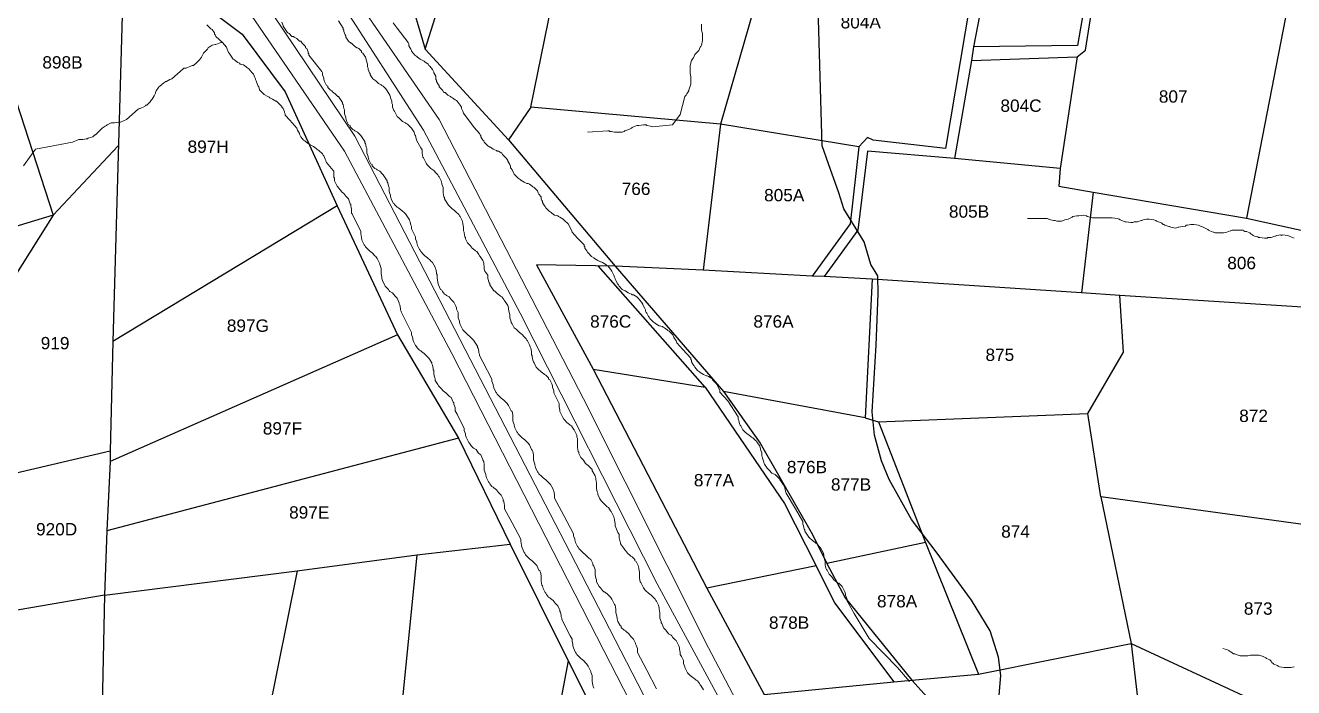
# Model space of a CAD drawing. Header units: inches. Extents: x -72 to 3350, y -615 to 1801.
# Drawn here: x 642.6 to 998, y -244.7 to -59.2 of the extents above; entities that cross this region are included whole.
import ezdxf
from ezdxf.enums import TextEntityAlignment as Align

# ---------------------------------------------------------------- set-up
doc = ezdxf.new("R2010")
doc.units = ezdxf.units.IN
doc.header["$LTSCALE"] = 15
doc.header["$MEASUREMENT"] = 0
for name, color, linetype in [('PLOT', 255, 'Continuous'), ('PLOT NO', 7, 'Continuous'), ('ROAD', 50, 'Continuous'), ('STREAM', 130, 'Continuous')]:
    doc.layers.add(name, color=color, linetype=linetype)
doc.styles.get("Standard").update_dxf_attribs({"font": 'arial.ttf'})

msp = doc.modelspace()

# ---------------------------------------------------------------- linework, layer by layer
at = {"layer": 'PLOT', "color": 0}
for points in [[(939.47, 175.72), (949.62, 168.47), (944.6, 106.8), (938.68, 74.93), (935.25, 60.89), (931.42, 47.2), (928, 33.73), (924.71, 19.98), (922.35, 13.13), (920.56, 5.91), (916.45, -7.81), (914.69, -14.69), (913.21, -21.46), (910.1, -36.52), (900.44, -93.69), (880.14, -91.37), (878.58, -90.61), (876.13, -93.25), (873.76, -114.82), (863.1, -129.43)], [(944.22, 175.07), (952.38, 170.14), (952.32, 163.93), (951.42, 155.44), (950.36, 139.4), (948.76, 121.72), (947.11, 106.03), (941.56, 74.66), (937.81, 61.37), (934.47, 46.8), (931.16, 33.49), (927.89, 20.38), (925.31, 12.71), (921.86, 3.85), (919.35, -7.17), (917.41, -14.67), (915.91, -21.96), (913.8, -36.6), (908.25, -65.23)], [(754.62, -65.87), (781.78, 20.3), (791.35, 38.34), (824.37, 103.06), (850.97, 86.25), (836.38, 42.48), (860.09, 38.28)], [(1033.74, 28.51), (1014, 33.14), (1013.25, 28.9), (1010.95, 15.11), (1008.72, 1.16), (1007.54, -4.9), (1007.03, -6.83), (1002.73, -26.64), (1000.75, -34.78), (999.23, -42.06), (998, -48.15), (996.28, -54.05), (984.77, -113.21), (1030.67, -123.24), (1029.11, -139.88)], [(601.43, 21.26), (594.01, -50.89), (628.44, -44.92), (650.45, -112.33), (630.93, -143.24), (633.6, -186.09), (628.88, -224.94), (592.4, -231.54), (593.72, -273.32), (594.38, -290.32), (595.17, -324.11), (596.11, -374.56)], [(857.32, -17.84), (837.43, -86.87), (832.51, -127.8)], [(784.21, -82.11), (795.89, -24.77), (830.28, -27.68), (845.69, -28.71)], [(670.33, -36.8), (667.14, -147.74), (666.39, -178.5), (666.39, -181.41), (665.43, -200.82), (664.78, -218.81), (663.37, -285.42), (661.96, -321.44), (661.57, -342.03), (661.54, -348.2), (661.02, -370.38), (659.74, -403.88)], [(670.33, -36.8), (703.38, -61.6), (715.45, -77.78), (730.01, -109.7), (746.93, -145.9), (764.02, -174.8), (778.43, -204.49), (794.72, -237.2), (819.18, -285.67), (827.82, -307.79), (837.64, -323.61), (844.12, -339.5), (859.85, -363.6), (885.02, -390.01), (906.92, -410.22), (907.61, -415.63), (919.48, -425.95), (951.59, -439.61), (983.96, -457.58), (1033.98, -468.64), (1050.75, -477.44), (1108.86, -506.32), (1145.93, -528.09), (1191.32, -555.27)], [(941.06, -43.68), (937.4, -64.78), (908.25, -65.23), (907.71, -69.05), (937.35, -67.95), (939.66, -66.1), (942.74, -46.52)], [(749.93, -49.64), (754.62, -65.87), (777.97, -91.29), (807.88, -126.61), (785.82, -126.28), (801.72, -155.48), (833.56, -216.82), (849.64, -246.61), (885.97, -243.13), (891.03, -242.68), (917.47, -272), (917.1, -274.6), (909.85, -303.52), (924.26, -328.13), (932.14, -340.58), (941.18, -353.38), (944.58, -355.57), (970.71, -374.79), (973.25, -368.72), (1005.94, -383.37)], [(1089.78, -49.4), (1086.36, -71.36), (1081.24, -106.87), (1075, -143.12), (1029.11, -139.88), (1026.81, -139.84), (949.26, -134.85), (938.59, -134.07), (879.88, -130.33), (866.41, -129.57), (863.1, -129.43), (832.51, -127.8), (807.88, -126.61)], [(907.71, -69.05), (903, -96.49), (878.62, -94.41), (875.87, -116.59), (866.41, -129.57)], [(937.35, -67.95), (932.54, -99.25), (932.19, -104.2), (941.82, -105.93), (984.77, -113.21)], [(876.13, -93.25), (837.43, -86.87), (784.21, -82.11), (777.97, -91.29)], [(668.63, -92.91), (650.45, -112.33), (619.91, -121.59)], [(650.45, -112.33), (668.63, -92.91)], [(932.54, -99.25), (903, -96.49)], [(941.82, -105.93), (938.59, -134.07)], [(730.01, -109.7), (667.14, -147.74)], [(801.72, -155.48), (833.09, -160.56), (803.1, -126.56)], [(807.88, -126.61), (838.2, -161.77), (848.54, -176.23), (863.16, -201.8), (867.17, -209.96), (872.29, -219.53), (891.03, -242.68), (909.68, -240.95), (952.49, -232.37), (1017.66, -262.58), (1018.75, -293.51)], [(879.88, -130.33), (877.97, -169.11), (838.2, -161.77)], [(1033.98, -196.81), (1019.01, -201.58), (943.96, -191.28), (940.32, -167.92), (950.27, -150.71), (949.26, -134.85)], [(746.93, -145.9), (666.39, -181.41)], [(833.09, -160.56), (855.31, -193.11), (864.21, -210.62), (869.38, -220.94), (885.97, -243.13)], [(877.97, -169.11), (881.69, -170.25), (894.84, -204.04), (909.68, -240.95)], [(881.69, -170.25), (940.32, -167.92)], [(764.02, -174.8), (665.43, -200.82)], [(666.39, -178.5), (633.6, -186.09)], [(943.96, -191.28), (952.49, -232.37)], [(664.78, -218.81), (718.75, -212.01), (752.28, -207.53), (778.43, -204.49)], [(894.84, -204.04), (867.17, -209.96)], [(752.28, -207.53), (742.7, -303.84)], [(718.75, -212.01), (702.12, -294.6)], [(864.21, -210.62), (833.56, -216.82)], [(664.78, -218.81), (628.88, -224.94)], [(952.49, -232.37), (958.08, -280.52), (950.13, -318.87), (944.58, -355.57)], [(794.72, -237.2), (780.43, -312.68), (784.19, -339.85), (788.02, -366.45), (792.87, -393.44), (661.02, -370.38)]]:
    msp.add_lwpolyline(points, dxfattribs=at)
at = {"layer": 'ROAD'}
msp.add_lwpolyline([(915.5, -246.86), (915.95, -241.33), (915.29, -236.2), (912.94, -228.82), (907.75, -220.2), (897.81, -206.65), (890.93, -197.65), (884.7, -186.38), (882.47, -181.2), (880.56, -174), (879.85, -167.48), (881.05, -148.78), (881.57, -134.42), (881.51, -129.34), (879.49, -126.16), (877.65, -119.8), (871.96, -110.58), (870.55, -106.06), (867.67, -97.99), (865.84, -92.97), (864.4, -41.17)], dxfattribs=at)
at = {"layer": 'STREAM', "color": 4, "lineweight": 0}
for points in [[(257.42, 172.82), (351.97, 177.17), (401.52, 174.14), (449.55, 162.79), (557.34, 77.13), (678.37, -25.75), (708.44, -50.71), (734.92, -90.23), (795.24, -206.91), (848.95, -311.11)], [(845.17, -313.19), (804.7, -234.33), (762.15, -151.13), (732.08, -94.39), (703.71, -53.17), (618.05, 20.39), (521.41, 101.33), (459.76, 150.12), (447.66, 159.58), (403.22, 169.98), (337.22, 172.82), (259.5, 169.03)], [(866.54, -302.22), (819.64, -215.61), (781.25, -139.78), (754.2, -88.53), (730.57, -51.85)], [(733.97, -49.76), (758.55, -85.51), (799.02, -163.8), (834.01, -233.58), (869.56, -301.09)], [(693.5, -59.03), (694.45, -59.98), (694.64, -60.17), (695.01, -60.35), (695.58, -61.3), (695.58, -61.68), (695.77, -61.87), (695.96, -62.25), (697.85, -63.95), (698.99, -65.27), (699.17, -65.84), (699.55, -66.78), (699.74, -66.97), (700.12, -67.54), (700.88, -68.68), (701.25, -68.86), (701.44, -69.05), (702.2, -69.62), (702.58, -69.81), (702.77, -70), (703.71, -70.19), (704.47, -70.76), (704.66, -70.95), (705.23, -71.32), (706.17, -72.46), (706.36, -72.65), (706.55, -72.84), (706.93, -73.78), (707.12, -74.16), (707.12, -74.35), (707.31, -74.73), (707.5, -75.29), (707.87, -76.24), (708.06, -76.43), (708.25, -77.19), (709.2, -78.13), (709.39, -78.32), (709.58, -78.51), (710.52, -79.08), (710.9, -79.27), (711.09, -79.45), (711.84, -79.83), (712.79, -80.4), (712.98, -80.4), (713.55, -80.97), (714.49, -81.91), (714.49, -82.1), (714.87, -82.48), (715.25, -83.43), (715.25, -83.62), (715.44, -83.99), (715.44, -84.37), (716.76, -85.7), (718.65, -87.96), (718.84, -88.53), (719.41, -89.48), (719.41, -89.67), (719.79, -90.42), (720.54, -91.37), (720.92, -91.56), (721.11, -91.75), (721.87, -92.31), (722.25, -92.5), (722.43, -92.69), (723.38, -93.07), (724.14, -93.64), (724.33, -93.83), (724.89, -94.21), (725.84, -95.15), (726.03, -95.53), (726.22, -95.72), (726.59, -96.66), (726.78, -97.04), (726.78, -97.23), (726.97, -97.61), (728.86, -99.88), (729.05, -100.07), (729.05, -100.64), (729.05, -101.77), (729.24, -101.96), (729.24, -102.72), (729.81, -103.85), (730, -104.23), (730.19, -104.42), (730.76, -105.17), (731.13, -105.55), (731.13, -105.74), (731.89, -106.31), (732.46, -107.06), (732.65, -107.25), (733.21, -107.82), (733.59, -109.14), (733.78, -109.33), (733.78, -109.71), (733.97, -110.66), (733.97, -111.04), (733.97, -111.41), (733.97, -111.79), (734.16, -111.98), (736.62, -116.9), (736.62, -117.47), (736.81, -118.6), (736.81, -118.79), (737, -119.55), (737.56, -120.68), (737.75, -120.87), (737.94, -121.25), (738.7, -122), (738.89, -122.19), (739.08, -122.38), (739.83, -122.95), (740.59, -123.71), (740.78, -123.9), (741.16, -124.46), (741.72, -125.6), (741.91, -125.98), (741.91, -126.16), (742.29, -127.3), (742.29, -127.68), (742.29, -127.87), (742.29, -128.24), (742.29, -128.81), (742.48, -129.76), (742.48, -130.14), (742.67, -130.7), (743.24, -131.84), (743.43, -132.22), (743.61, -132.41), (744.37, -133.16), (744.56, -133.54), (744.75, -133.73), (745.51, -134.11), (746.26, -135.05), (746.45, -135.24), (746.83, -135.62), (747.4, -136.94), (747.4, -137.13), (747.59, -137.51), (747.78, -138.46), (747.78, -138.83), (747.96, -139.21), (747.96, -139.4), (750.42, -144.51), (750.8, -145.26), (750.8, -145.83), (751.18, -146.78), (751.18, -147.16), (751.37, -147.72), (751.94, -148.86), (752.31, -149.24), (752.31, -149.42), (753.07, -150.18), (753.45, -150.37), (753.64, -150.56), (754.39, -151.13), (755.15, -151.88), (755.34, -152.07), (755.72, -152.45), (756.47, -153.77), (756.47, -153.96), (756.66, -154.34), (756.85, -155.29), (756.85, -155.67), (757.04, -155.85), (757.04, -156.23), (757.04, -156.8), (757.23, -157.75), (757.42, -158.12), (757.42, -158.69), (758.18, -159.83), (758.37, -160.2), (758.55, -160.39), (759.31, -161.15), (759.5, -161.34), (759.69, -161.53), (760.45, -162.1), (761.2, -162.85), (761.39, -163.04), (761.96, -163.42), (762.53, -164.74), (762.71, -164.93), (762.71, -165.31), (763.09, -166.26), (763.09, -166.63), (763.09, -166.82), (763.09, -167.2), (763.66, -168.15), (765.55, -172.12), (765.55, -172.69), (765.93, -173.63), (765.93, -174.01), (766.12, -174.58), (766.69, -175.71), (766.88, -176.09), (767.06, -176.28), (767.63, -177.03), (768.01, -177.41), (768.2, -177.6), (768.96, -177.98), (769.52, -178.93), (769.71, -179.11), (770.28, -179.49), (770.85, -180.82), (770.85, -181.01), (771.04, -181.38), (771.22, -182.33), (771.22, -182.71), (771.22, -182.9), (771.22, -183.28), (771.22, -183.84), (771.6, -184.98), (771.6, -185.17), (771.79, -185.92), (772.36, -187.06), (772.55, -187.25), (772.74, -187.62), (773.3, -188.38), (773.68, -188.57), (773.87, -188.76), (774.63, -189.33), (775.2, -190.08), (775.38, -190.27), (775.95, -190.84), (776.52, -191.97), (776.52, -192.35), (776.71, -192.54), (776.9, -193.68), (776.9, -194.05), (776.9, -194.24), (776.9, -194.62), (778.98, -198.59), (781.44, -203.13), (781.44, -203.7), (781.63, -204.83), (781.63, -205.02), (781.81, -205.59), (782.38, -206.91), (782.57, -207.1), (782.76, -207.48), (783.52, -208.24), (783.71, -208.43), (783.89, -208.62), (784.65, -209.18), (785.41, -209.94), (785.6, -210.13), (785.98, -210.51), (786.54, -211.83), (786.73, -212.02), (786.92, -212.4), (787.11, -213.34), (787.11, -213.72), (787.11, -214.1), (787.11, -214.29), (787.11, -214.86), (787.3, -215.99), (787.49, -216.18), (787.68, -216.94), (788.24, -218.07), (788.43, -218.26), (788.62, -218.64), (789.19, -219.4), (789.57, -219.58), (789.76, -219.77), (790.51, -220.34), (791.08, -221.1), (791.27, -221.29), (791.84, -221.85), (792.4, -222.99), (792.4, -223.37), (792.59, -223.56), (792.78, -224.5), (792.78, -224.88), (792.97, -225.26), (792.97, -225.64), (795.24, -230.17), (795.81, -231.12), (795.81, -231.69), (796, -232.63), (796, -233.01), (796.19, -233.58), (796.75, -234.9), (796.94, -235.09), (797.13, -235.47), (797.89, -236.23), (798.08, -236.41), (798.27, -236.6), (799.02, -237.17), (799.78, -237.93), (799.97, -238.12), (800.35, -238.68), (800.91, -239.82), (801.1, -240.2), (801.1, -240.39), (801.48, -241.33), (801.48, -241.71), (801.48, -242.09), (801.48, -242.47), (801.48, -243.03), (801.67, -243.98), (801.67, -244.17), (801.86, -244.92)], [(714.49, -58.27), (714.87, -59.22), (714.87, -59.41), (715.25, -59.98), (716, -61.11), (716.19, -61.3), (716.57, -61.49), (717.33, -62.25), (717.71, -62.25), (717.9, -62.44), (718.65, -62.81), (719.41, -63.57), (719.79, -63.57), (720.17, -64.14), (721.11, -65.08), (721.11, -65.46), (721.49, -65.65), (721.87, -66.6), (721.87, -66.97), (722.06, -67.16), (722.06, -67.54), (725.65, -72.08), (725.84, -72.46), (725.84, -73.03), (726.22, -73.97), (726.22, -74.35), (726.41, -74.92), (726.97, -76.05), (727.35, -76.24), (727.35, -76.62), (728.11, -77.37), (728.49, -77.56), (728.68, -77.75), (729.43, -78.32), (730.19, -79.08), (730.38, -79.08), (730.76, -79.64), (731.51, -80.78), (731.51, -81.16), (731.7, -81.35), (731.89, -82.48), (732.08, -82.86), (732.08, -83.05), (732.08, -83.43), (732.08, -83.99), (732.46, -84.94), (732.46, -85.13), (732.65, -85.88), (733.21, -87.02), (733.59, -87.21), (733.59, -87.59), (734.35, -88.34), (734.73, -88.53), (734.92, -88.72), (735.67, -89.1), (736.43, -89.86), (736.62, -90.04), (737, -90.61), (737.75, -91.75), (737.75, -92.13), (737.94, -92.31), (738.13, -93.26), (738.32, -93.64), (738.32, -94.02), (738.32, -94.39), (738.32, -94.96), (738.7, -95.91), (738.7, -96.1), (738.89, -96.85), (739.45, -97.99), (739.83, -98.18), (739.83, -98.55), (740.59, -99.31), (740.97, -99.5), (741.16, -99.69), (741.91, -100.07), (742.67, -100.82), (742.86, -101.01), (743.24, -101.58), (743.99, -102.72), (743.99, -103.09), (744.18, -103.28), (744.37, -104.23), (744.56, -104.61), (744.56, -104.98), (744.56, -105.36), (744.56, -105.74), (744.94, -106.88), (744.94, -107.06), (745.13, -107.82), (745.69, -108.96), (746.07, -109.14), (746.07, -109.33), (746.83, -110.09), (747.21, -110.28), (747.4, -110.47), (748.15, -111.04), (748.91, -111.79), (749.1, -111.98), (749.48, -112.55), (750.23, -113.68), (750.23, -113.87), (750.42, -114.25), (750.61, -115.2), (750.8, -115.57), (750.8, -115.76), (750.8, -116.14), (750.99, -116.52), (751.94, -118.41), (751.94, -118.98), (752.31, -119.92), (752.31, -120.11), (752.5, -120.87), (753.07, -122), (753.26, -122.19), (753.45, -122.57), (754.2, -123.33), (754.39, -123.52), (754.58, -123.71), (755.34, -124.27), (756.1, -125.03), (756.28, -125.22), (756.66, -125.6), (757.42, -126.92), (757.42, -127.11), (757.61, -127.49), (757.8, -128.43), (757.8, -128.81), (757.99, -129), (757.99, -129.38), (757.99, -129.95), (758.18, -131.08), (758.18, -131.27), (758.37, -131.84), (758.93, -133.16), (759.31, -133.35), (759.5, -133.73), (760.07, -134.49), (760.45, -134.67), (760.63, -134.86), (761.39, -135.24), (761.96, -136), (762.15, -136.19), (762.71, -136.75), (763.28, -137.89), (763.47, -138.27), (763.47, -138.65), (763.85, -139.59), (763.85, -139.97), (763.85, -140.16), (763.85, -140.54), (763.85, -141.1), (764.23, -142.05), (764.23, -142.43), (764.42, -143), (764.98, -144.13), (765.17, -144.51), (765.36, -144.7), (766.12, -145.45), (766.31, -145.64), (766.5, -145.83), (767.25, -146.4), (768.01, -147.16), (768.2, -147.34), (768.58, -147.91), (769.33, -149.05), (769.33, -149.42), (769.52, -149.61), (769.71, -150.56), (769.71, -150.94), (769.9, -151.32), (769.9, -151.69), (770.85, -153.4), (773.3, -158.31), (773.3, -158.88), (773.68, -159.83), (773.68, -160.02), (773.87, -160.77), (774.44, -161.91), (774.63, -162.1), (774.82, -162.47), (775.57, -163.23), (775.76, -163.42), (775.95, -163.61), (776.71, -164.18), (777.47, -164.93), (777.65, -165.12), (778.03, -165.69), (778.6, -166.82), (778.79, -167.2), (778.98, -167.39), (779.17, -168.34), (779.17, -168.71), (779.17, -169.09), (779.17, -169.47), (779.17, -170.04), (779.55, -170.98), (779.55, -171.17), (779.73, -171.93), (780.3, -173.06), (780.49, -173.25), (780.68, -173.63), (781.44, -174.39), (781.63, -174.58), (781.81, -174.77), (782.57, -175.33), (783.33, -176.09), (783.52, -176.28), (783.89, -176.66), (784.46, -177.98), (784.65, -178.17), (784.84, -178.55), (785.03, -179.49), (785.03, -179.87), (785.03, -180.25), (785.03, -180.44), (785.03, -181.01), (785.41, -182.14), (785.41, -182.33), (785.6, -183.09), (786.16, -184.22), (786.35, -184.41), (786.54, -184.79), (787.3, -185.54), (787.49, -185.73), (787.68, -185.92), (788.43, -186.49), (789.19, -187.25), (789.38, -187.44), (789.76, -187.81), (790.51, -189.14), (790.51, -189.33), (790.7, -189.71), (790.89, -190.65), (790.89, -191.03), (790.89, -191.22), (790.89, -191.6), (793.54, -196.51), (796.19, -201.62), (796.19, -202.19), (796.57, -203.13), (796.57, -203.32), (796.75, -204.08), (797.32, -205.21), (797.51, -205.4), (797.7, -205.78), (798.46, -206.54), (798.65, -206.72), (798.83, -206.91), (799.59, -207.48), (800.35, -208.24), (800.54, -208.43), (801.1, -208.8), (801.67, -209.94), (801.67, -210.32), (801.86, -210.7), (802.24, -211.64), (802.24, -212.02), (802.24, -212.21), (802.24, -212.59), (802.24, -213.15), (802.43, -214.1), (802.62, -214.48), (802.62, -215.05), (803.37, -216.37), (803.56, -216.56), (803.75, -216.75), (804.32, -217.5), (804.7, -217.88), (804.89, -217.88), (805.64, -218.45), (806.4, -219.21), (806.59, -219.4), (806.97, -219.96), (807.53, -221.1), (807.72, -221.48), (807.91, -221.66), (808.1, -222.8), (808.1, -223.18), (808.1, -223.37), (808.1, -223.74), (808.29, -224.31), (808.48, -225.26), (808.48, -225.45), (808.67, -226.2), (809.24, -227.34), (809.61, -227.53), (809.61, -227.9), (810.37, -228.66), (810.75, -228.85), (810.94, -229.04), (811.69, -229.61), (812.26, -230.36), (812.45, -230.55), (813.02, -231.12), (813.58, -232.25), (813.58, -232.44), (813.77, -232.82), (814.15, -233.77), (814.15, -234.15), (814.15, -234.52), (814.15, -234.9), (816.8, -239.82), (819.45, -245.11)], [(832.68, -245.3), (831.93, -244.17), (831.74, -243.98), (831.55, -243.6), (830.98, -242.84), (830.6, -242.66), (830.42, -242.47), (829.66, -241.9), (828.9, -241.33), (828.71, -241.14), (828.15, -240.58), (827.58, -239.44), (827.39, -239.06), (827.39, -238.87), (827.01, -237.93), (827.01, -237.55), (827.01, -237.17), (826.82, -236.79), (826.44, -236.04), (826.07, -235.47), (826.07, -234.9), (825.88, -233.96), (825.88, -233.58), (825.69, -233.01), (825.12, -231.88), (824.93, -231.5), (824.74, -231.31), (823.99, -230.55), (823.8, -230.17), (823.61, -229.99), (822.85, -229.61), (822.09, -228.66), (821.91, -228.47), (821.53, -228.09), (820.96, -226.77), (820.77, -226.58), (820.77, -226.2), (820.39, -225.26), (820.39, -224.88), (820.39, -224.69), (820.39, -224.31), (820.39, -223.74), (820.2, -222.61), (820.2, -222.42), (820.01, -221.66), (819.45, -220.53), (819.26, -220.34), (819.07, -219.96), (818.31, -219.21), (818.12, -219.02), (817.93, -218.83), (817.18, -218.26), (816.42, -217.5), (816.23, -217.31), (815.85, -216.75), (815.29, -215.61), (815.1, -215.23), (814.91, -215.05), (814.72, -214.1), (814.72, -213.72), (814.72, -213.34), (814.72, -212.97), (814.72, -212.4), (814.53, -211.45), (814.53, -211.26), (814.34, -210.51), (813.77, -209.37), (813.4, -209.18), (813.4, -208.8), (812.64, -208.05), (812.26, -207.86), (812.07, -207.67), (811.32, -207.1), (810.75, -206.35), (810.56, -206.16), (810.18, -205.59), (809.42, -204.46), (809.42, -204.08), (809.24, -203.89), (809.05, -202.75), (809.05, -202.38), (809.05, -202.19), (809.05, -201.81), (808.67, -201.24), (807.91, -199.35), (807.91, -198.78), (807.72, -197.84), (807.72, -197.65), (807.53, -196.89), (806.97, -195.76), (806.78, -195.38), (806.59, -195.19), (806.02, -194.24), (805.64, -194.05), (805.45, -193.87), (804.89, -193.3), (804.13, -192.54), (803.94, -192.35), (803.56, -191.79), (802.99, -190.65), (802.99, -190.27), (802.81, -189.89), (802.62, -188.95), (802.62, -188.57), (802.62, -188.38), (802.62, -188), (802.62, -187.44), (802.43, -186.3), (802.43, -186.11), (802.24, -185.36), (801.67, -184.22), (801.48, -184.03), (801.48, -183.65), (800.73, -182.9), (800.54, -182.71), (800.35, -182.52), (799.59, -181.95), (799.02, -181.01), (798.83, -180.82), (798.27, -180.25), (797.7, -179.11), (797.7, -178.74), (797.51, -178.55), (797.32, -177.41), (797.32, -177.03), (797.32, -176.85), (797.32, -176.47), (797.32, -175.9), (797.32, -174.95), (797.13, -174.58), (797.13, -174.01), (796.57, -172.87), (796.38, -172.5), (796.19, -172.31), (795.62, -171.36), (795.24, -171.17), (795.05, -170.98), (794.3, -170.42), (793.73, -169.66), (793.54, -169.47), (793.16, -168.9), (792.59, -167.77), (792.4, -167.39), (792.4, -167.01), (792.22, -166.07), (792.22, -165.69), (792.22, -165.31), (792.22, -165.12), (791.27, -163.23), (790.7, -162.1), (790.7, -161.53), (790.32, -160.58), (790.32, -160.2), (790.14, -159.64), (789.57, -158.5), (789.19, -158.31), (789.19, -157.93), (788.43, -157.18), (788.06, -156.99), (787.87, -156.8), (787.11, -156.23), (786.35, -155.48), (786.16, -155.29), (785.79, -154.91), (785.22, -153.77), (785.03, -153.4), (784.84, -153.02), (784.65, -152.07), (784.65, -151.69), (784.46, -151.51), (784.46, -151.13), (784.46, -150.56), (784.27, -149.61), (784.08, -149.24), (783.89, -148.67), (783.33, -147.53), (783.14, -147.34), (782.95, -146.97), (782.19, -146.21), (782, -146.02), (781.81, -145.83), (781.06, -145.26), (780.3, -144.51), (780.11, -144.32), (779.55, -143.94), (778.98, -142.81), (778.79, -142.43), (778.79, -142.24), (778.41, -141.1), (778.41, -140.73), (778.41, -140.54), (778.41, -140.16), (778.22, -139.59), (778.03, -138.65), (778.03, -138.27), (777.84, -137.7), (777.09, -136.57), (776.9, -136.38), (776.71, -136), (776.14, -135.24), (775.76, -135.05), (775.57, -134.86), (774.82, -134.3), (774.06, -133.54), (773.87, -133.54), (773.49, -132.97), (772.74, -131.84), (772.74, -131.46), (772.55, -131.27), (772.17, -130.14), (772.17, -129.76), (772.17, -129.57), (772.17, -129.19), (771.41, -128.06), (771.22, -127.49), (771.22, -126.92), (771.04, -125.98), (771.04, -125.79), (770.85, -125.03), (770.09, -123.9), (769.9, -123.71), (769.71, -123.33), (769.14, -122.57), (768.77, -122.38), (768.58, -122.19), (767.82, -121.63), (767.25, -120.87), (767.06, -120.68), (766.5, -120.11), (765.93, -118.98), (765.93, -118.6), (765.74, -118.41), (765.55, -117.28), (765.55, -117.09), (765.36, -116.71), (765.36, -116.33), (765.36, -115.76), (765.17, -114.82), (765.17, -114.63), (764.98, -113.87), (764.42, -112.74), (764.23, -112.55), (764.04, -112.17), (763.28, -111.41), (763.09, -111.23), (762.9, -111.04), (762.15, -110.47), (761.39, -109.71), (761.2, -109.52), (760.82, -108.96), (760.07, -107.82), (760.07, -107.44), (759.88, -107.25), (759.69, -106.12), (759.69, -105.93), (759.69, -105.55), (759.69, -105.17), (759.69, -104.61), (759.31, -103.66), (759.31, -103.47), (759.12, -102.72), (758.55, -101.58), (758.37, -101.39), (758.18, -101.01), (757.42, -100.26), (757.23, -100.07), (757.04, -99.88), (756.28, -99.31), (755.53, -98.55), (755.34, -98.37), (754.96, -97.8), (754.39, -96.66), (754.2, -96.29), (754.02, -96.1), (753.83, -94.96), (753.83, -94.58), (753.83, -94.39), (753.83, -94.02), (753.45, -93.45), (752.31, -91.56), (752.12, -90.99), (751.94, -90.04), (751.75, -89.86), (751.56, -89.1), (750.8, -87.96), (750.61, -87.78), (750.42, -87.59), (749.67, -86.83), (749.29, -86.64), (749.1, -86.45), (748.34, -86.07), (747.59, -85.32), (747.4, -85.13), (746.83, -84.75), (746.26, -83.62), (746.07, -83.24), (745.88, -83.05), (745.51, -82.1), (745.51, -81.72), (745.51, -81.35), (745.32, -80.97), (745.32, -80.4), (744.94, -79.45), (744.94, -79.27), (744.75, -78.7), (743.99, -77.56), (743.8, -77.19), (743.61, -77), (742.86, -76.24), (742.48, -76.05), (742.29, -75.86), (741.53, -75.48), (740.78, -74.73), (740.59, -74.54), (740.02, -74.16), (739.27, -73.03), (739.27, -72.65), (739.08, -72.46), (738.7, -71.51), (738.7, -71.13), (738.51, -70.76), (738.51, -70.38), (738.51, -70), (738.13, -68.86), (738.13, -68.68), (737.94, -68.11), (737.19, -66.97), (736.81, -66.78), (736.81, -66.41), (736.05, -65.65), (735.67, -65.46), (735.48, -65.46), (734.73, -64.89), (733.97, -64.14), (733.78, -64.14), (733.21, -63.57), (732.46, -62.44), (732.46, -62.06), (732.27, -61.87), (731.89, -60.92), (731.89, -60.54), (731.7, -60.35), (731.7, -59.98), (730.38, -57.9)], [(890.36, -243.03), (886.96, -239.06), (879.02, -230.93), (874.86, -223.93), (872.78, -220.34), (872.78, -219.77), (872.4, -218.83), (872.4, -218.45), (872.21, -217.88), (871.64, -216.75), (871.45, -216.37), (871.26, -216.18), (870.51, -215.42), (870.13, -215.23), (869.94, -215.05), (869.18, -214.48), (868.62, -213.72), (868.43, -213.53), (867.86, -212.97), (867.29, -211.83), (867.1, -211.64), (866.91, -211.26), (866.72, -210.32), (866.72, -209.94), (866.72, -209.56), (866.72, -209.37), (866.54, -208.8), (866.35, -207.67), (866.35, -207.48), (866.16, -206.91), (865.4, -205.59), (865.21, -205.4), (865.02, -205.21), (864.45, -204.46), (864.08, -204.27), (863.89, -204.08), (863.13, -203.51), (862.37, -202.75), (862.19, -202.56), (861.81, -202), (861.05, -200.86), (861.05, -200.48), (860.86, -200.3), (860.67, -199.35), (860.48, -198.97), (860.48, -198.59), (860.48, -198.21), (858.4, -194.62), (855.76, -190.27), (855.57, -189.71), (855.38, -188.76), (855.19, -188.38), (855, -187.81), (854.24, -186.68), (854.05, -186.49), (853.86, -186.11), (853.11, -185.36), (852.92, -185.17), (852.73, -184.98), (851.78, -184.6), (851.03, -183.84), (850.84, -183.65), (850.46, -183.28), (849.7, -182.14), (849.52, -181.76), (849.52, -181.57), (849.14, -180.44), (849.14, -180.25), (848.95, -179.87), (848.95, -179.49), (848.95, -178.93), (848.57, -177.98), (848.57, -177.79), (848.38, -177.03), (847.62, -175.9), (847.44, -175.71), (847.25, -175.52), (846.49, -174.77), (846.11, -174.58), (845.92, -174.39), (845.17, -173.82), (844.41, -173.25), (844.22, -173.06), (843.65, -172.5), (843.09, -171.36), (842.9, -171.17), (842.71, -170.79), (842.52, -169.85), (842.33, -169.47), (842.33, -169.28), (842.33, -168.9), (839.49, -164.36), (837.22, -161.91), (837.22, -161.34), (836.66, -160.39), (836.66, -160.2), (836.28, -159.64), (835.33, -158.69), (835.14, -158.5), (834.95, -158.12), (834.01, -157.56), (833.63, -157.37), (833.44, -157.37), (832.68, -156.99), (831.74, -156.42), (831.55, -156.23), (830.98, -155.85), (830.23, -154.91), (830.04, -154.53), (829.85, -154.34), (829.28, -153.4), (829.28, -153.02), (829.09, -152.83), (829.09, -152.45), (826.82, -149.99), (825.12, -148.1), (824.93, -147.53), (824.36, -146.59), (824.36, -146.4), (823.99, -145.83), (823.04, -144.89), (822.66, -144.7), (822.47, -144.51), (821.72, -143.94), (821.34, -143.75), (821.15, -143.56), (820.2, -143.37), (819.26, -142.81), (819.07, -142.62), (818.5, -142.24), (817.56, -141.29), (817.37, -140.92), (817.18, -140.73), (816.8, -139.78), (816.61, -139.59), (816.42, -139.21), (816.42, -138.83), (816.23, -138.46), (815.67, -137.51), (815.67, -137.32), (815.29, -136.75), (814.34, -135.62), (814.15, -135.43), (813.96, -135.24), (813.02, -134.67), (812.64, -134.67), (812.45, -134.49), (811.5, -134.11), (810.75, -133.54), (810.56, -133.54), (809.8, -133.16), (809.05, -132.22), (808.86, -131.84), (808.67, -131.65), (808.1, -130.7), (807.91, -130.33), (807.91, -130.14), (807.72, -129.76), (807.53, -129.19), (807.16, -128.43), (806.97, -128.06), (806.59, -127.49), (805.83, -126.54), (805.45, -126.35), (805.26, -126.16), (804.32, -125.6), (803.94, -125.41), (803.75, -125.41), (802.99, -125.03), (802.05, -124.46), (801.86, -124.27), (801.29, -123.9), (800.35, -122.95), (800.16, -122.76), (799.97, -122.38), (799.4, -121.63), (799.4, -121.25), (799.21, -121.06), (799.21, -120.68), (797.32, -118.79), (795.81, -117.09), (795.62, -116.52), (795.05, -115.57), (795.05, -115.39), (794.67, -114.82), (793.73, -113.87), (793.54, -113.68), (793.35, -113.49), (792.4, -112.93), (792.03, -112.74), (791.84, -112.55), (790.89, -112.36), (790.14, -111.79), (789.95, -111.6), (789.38, -111.23), (788.43, -110.28), (788.24, -109.9), (788.06, -109.71), (787.49, -108.77), (787.49, -108.39), (787.3, -108.2), (787.11, -107.82), (787.11, -107.25), (786.54, -106.5), (786.35, -106.12), (786.16, -105.55), (785.22, -104.61), (784.84, -104.42), (784.65, -104.23), (783.89, -103.66), (783.52, -103.47), (783.14, -103.47), (782.38, -103.09), (781.44, -102.53), (781.25, -102.34), (780.68, -101.96), (779.73, -101.01), (779.55, -100.82), (779.36, -100.45), (778.98, -99.69), (778.79, -99.31), (778.6, -99.12), (778.6, -98.74), (778.41, -98.18), (777.84, -97.23), (777.84, -97.04), (777.47, -96.47), (776.52, -95.53), (776.33, -95.34), (776.14, -94.96), (775.2, -94.39), (774.82, -94.39), (774.63, -94.21), (773.68, -93.83), (772.93, -93.26), (772.74, -93.26), (772.17, -92.88), (771.22, -91.94), (771.04, -91.56), (770.85, -91.37), (770.28, -90.42), (770.28, -90.04), (770.09, -89.86), (769.9, -89.48), (768.39, -87.78), (765.36, -83.8), (765.17, -83.24), (764.79, -82.48), (764.79, -82.1), (764.42, -81.54), (763.66, -80.4), (763.47, -80.21), (763.09, -80.02), (762.34, -79.45), (761.96, -79.27), (761.77, -79.08), (761.01, -78.7), (760.26, -77.94), (759.88, -77.94), (759.5, -77.37), (758.55, -76.43), (758.55, -76.05), (758.37, -75.86), (757.8, -74.92), (757.8, -74.54), (757.61, -74.35), (757.61, -73.97), (757.61, -73.4), (757.04, -72.46), (757.04, -72.27), (756.66, -71.51), (755.91, -70.57), (755.72, -70.38), (755.53, -70), (754.58, -69.43), (754.39, -69.24), (754.02, -69.05), (753.26, -68.68), (752.5, -68.11), (752.31, -67.92), (751.75, -67.54), (750.8, -66.41), (750.8, -66.22), (750.61, -65.84), (750.04, -64.89), (750.04, -64.7), (750.04, -64.33), (749.86, -63.95), (746.83, -59.98), (745.69, -58.46)], [(832.12, -58.84), (832.12, -59.98), (832.12, -60.35), (832.12, -60.54), (832.31, -61.49), (832.31, -62.44), (832.31, -62.81), (832.31, -63.38), (832.12, -64.7), (831.93, -65.08), (831.74, -65.27), (831.36, -66.22), (830.98, -66.6), (830.79, -66.78), (830.6, -66.97), (830.23, -67.35), (829.85, -68.3), (829.66, -68.49), (829.28, -69.05), (828.9, -70.38), (828.9, -70.76), (828.9, -71.13), (828.9, -72.08), (828.9, -72.46), (828.9, -72.65), (829.09, -73.59), (829.09, -74.73), (829.09, -74.92), (829.09, -75.67), (828.71, -76.81), (828.52, -77.19), (828.52, -77.56), (827.96, -78.32), (827.77, -78.7), (827.58, -78.89), (827.39, -79.08), (826.07, -84.18), (823.99, -87.02), (818.31, -87.59), (817.75, -87.4), (816.8, -87.21), (816.61, -87.02), (815.85, -87.02), (814.53, -87.21), (814.34, -87.21), (813.96, -87.21), (813.02, -87.59), (812.64, -87.78), (812.45, -87.96), (811.69, -88.34), (810.56, -88.72), (810.37, -88.91), (809.8, -89.1), (808.48, -89.1), (808.1, -89.1), (807.72, -89.1), (806.78, -88.91), (806.4, -88.91), (806.21, -88.72), (805.83, -88.72), (800.16, -89.1)], [(697.66, -63.76), (697.47, -63.95), (696.9, -64.14), (695.96, -64.52), (695.77, -64.52), (695.01, -64.7), (693.88, -65.46), (693.69, -65.84), (693.5, -66.03), (692.74, -66.78), (692.56, -66.97), (692.37, -67.35), (691.99, -68.11), (691.42, -68.86), (691.23, -69.05), (690.66, -69.62), (689.72, -70.38), (689.34, -70.38), (688.96, -70.57), (688.02, -70.95), (687.64, -71.13), (687.45, -71.13), (687.07, -71.13), (686.88, -71.32), (683.67, -74.16), (683.1, -74.35), (682.15, -74.92), (681.97, -74.92), (681.4, -75.29), (680.26, -76.24), (680.07, -76.43), (679.89, -76.62), (679.32, -77.56), (679.13, -77.94), (679.13, -78.13), (678.75, -78.89), (678.18, -79.83), (677.99, -80.02), (677.62, -80.59), (676.67, -81.54), (676.29, -81.54), (676.1, -81.91), (675.16, -82.29), (674.78, -82.48), (674.59, -82.48), (674.21, -82.67), (671, -85.51), (669.3, -86.26), (668.73, -86.26), (667.59, -86.45), (667.4, -86.45), (666.65, -86.45), (665.51, -87.02), (665.32, -87.21), (664.95, -87.4), (664.19, -87.96), (663.81, -88.34), (663.62, -88.53), (663.05, -89.1), (662.3, -89.86), (662.11, -89.86), (661.54, -90.42), (660.22, -90.8), (660.03, -90.99), (659.65, -90.99), (658.71, -91.18), (658.33, -91.18), (657.95, -91.18), (657.57, -91.18), (655.87, -91.94), (645.47, -93.83), (642.06, -98.55)], [(923.46, -113.31), (928.94, -113.31), (929.32, -113.49), (929.51, -113.49), (929.89, -113.68), (930.83, -113.87), (931.21, -113.87), (931.59, -114.06), (932.91, -114.06), (933.48, -113.87), (933.86, -113.68), (934.8, -113.49), (935.56, -113.12), (935.94, -112.93), (936.13, -112.74), (937.26, -112.55), (937.45, -112.55), (937.83, -112.55), (939.15, -112.36), (939.91, -112.55), (940.1, -112.74), (941.04, -112.93), (941.61, -113.12), (947.1, -113.12), (948.61, -113.31), (948.99, -113.49), (949.18, -113.49), (949.36, -113.68), (950.31, -114.06), (950.69, -114.25), (951.07, -114.25), (952.39, -114.44), (952.96, -114.44), (953.34, -114.25), (954.28, -114.25), (955.23, -113.87), (955.42, -113.87), (955.79, -113.68), (956.74, -113.49), (957.12, -113.49), (957.5, -113.49), (958.82, -113.68), (959.39, -113.87), (959.58, -114.06), (960.71, -114.44), (961.09, -114.63), (961.47, -115.01), (961.66, -115.01), (961.85, -115.2), (962.98, -115.57), (963.17, -115.57), (963.55, -115.76), (964.87, -115.95), (965.63, -115.76), (965.82, -115.76), (966.76, -115.57), (967.71, -115.39), (967.9, -115.2), (968.28, -115.2), (969.22, -115.01), (969.6, -115.01), (969.98, -115.01), (971.3, -115.2), (971.87, -115.39), (972.25, -115.57), (973.19, -115.95), (973.57, -116.14), (973.95, -116.33), (974.14, -116.52), (974.52, -116.71), (975.46, -117.09), (975.65, -117.09), (976.03, -117.28), (977.35, -117.28), (978.11, -117.28), (978.3, -117.28), (979.24, -117.09), (980.19, -116.71), (980.38, -116.71), (980.76, -116.52), (981.7, -116.52), (982.08, -116.52), (982.46, -116.52), (983.78, -116.52), (984.35, -116.9), (984.73, -116.9), (985.67, -117.28), (986.05, -117.65), (986.43, -117.84), (986.62, -118.03), (987, -118.22), (987.94, -118.41), (988.13, -118.6), (988.51, -118.6), (989.83, -118.79), (990.59, -118.79), (990.78, -118.6), (991.72, -118.6), (992.67, -118.22), (992.86, -118.22), (993.24, -118.03), (994.37, -117.84), (994.56, -118.03), (994.94, -117.84), (996.26, -118.03), (996.83, -118.22), (997.21, -118.41), (998.15, -118.79)], [(998.15, -238.87), (997.21, -239.06), (996.26, -239.06), (995.89, -239.06), (995.32, -239.06), (993.99, -238.87), (993.62, -238.68), (993.43, -238.5), (992.48, -238.12), (992.1, -237.74), (991.91, -237.74), (991.72, -237.36), (991.35, -236.98), (990.4, -236.6), (990.21, -236.41), (989.46, -236.04), (988.32, -235.66), (987.94, -235.66), (987.56, -235.66), (986.62, -235.66), (986.24, -235.66), (985.86, -235.66), (985.11, -235.85), (983.97, -235.85), (983.78, -235.85), (983.03, -235.85), (981.89, -235.47), (981.51, -235.28), (981.13, -235.28), (980.38, -234.71), (980, -234.52), (979.81, -234.33), (979.43, -234.15), (978.11, -233.77)]]:
    msp.add_lwpolyline(points, dxfattribs=at)

# ---------------------------------------------------------------- texts
at = {"layer": 'PLOT NO'}
for s, p in [('804A', (876.7, -58.3)), ('898B', (653.03, -69.54)), ('807', (964.24, -79.1)), ('804C', (921.6, -81.67)), ('897H', (693.85, -93.16)), ('766', (813.74, -104.97)), ('805A', (855.25, -106.74)), ('805B', (907.04, -111.33)), ('806', (983.41, -125.75)), ('897G', (704.98, -143.31)), ('876C', (806.63, -142.13)), ('876A', (852.25, -142.13)), ('919', (650.96, -148.21)), ('875', (915.67, -151.47)), ('872', (986.76, -168.57)), ('897F', (714.66, -172.08)), ('876B', (861.62, -182.92)), ('877A', (835.57, -186.6)), ('877B', (873.98, -187.8)), ('897E', (722.16, -195.64)), ('920D', (651.39, -200.35)), ('874', (920.07, -200.99)), ('878A', (886.88, -220.51)), ('873', (988.06, -222.57)), ('878B', (856.62, -226.51))]:
    msp.add_text(s, height=3.456, dxfattribs=at).set_placement(p, align=Align.MIDDLE_CENTER)

doc.saveas('drawing.dxf')
